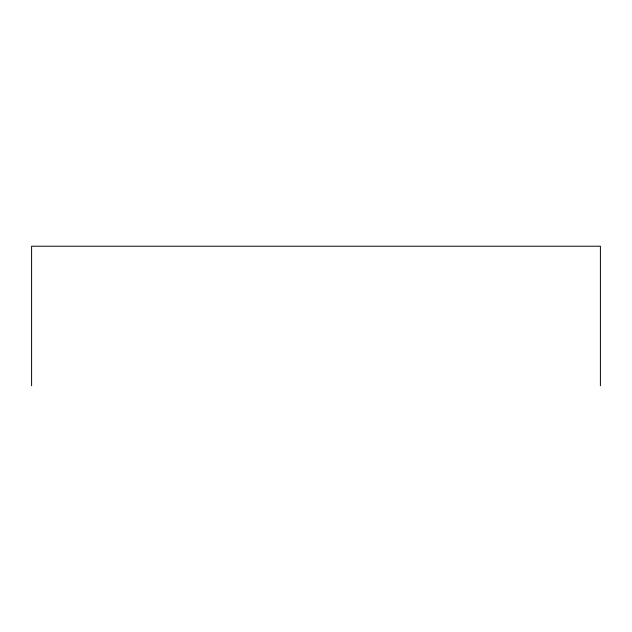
<?xml version="1.0" encoding="UTF-8"?>
<svg xmlns="http://www.w3.org/2000/svg" width="632" height="632" viewBox="0 0 632 632"><rect width="100%" height="100%" fill="white"/><g stroke="black" fill="none" stroke-linecap="round" stroke-linejoin="round"><path stroke-width="0.95" d="M600.4 385.781L600.4 246.219L31.6 246.219L31.6 385.781"/></g></svg>
